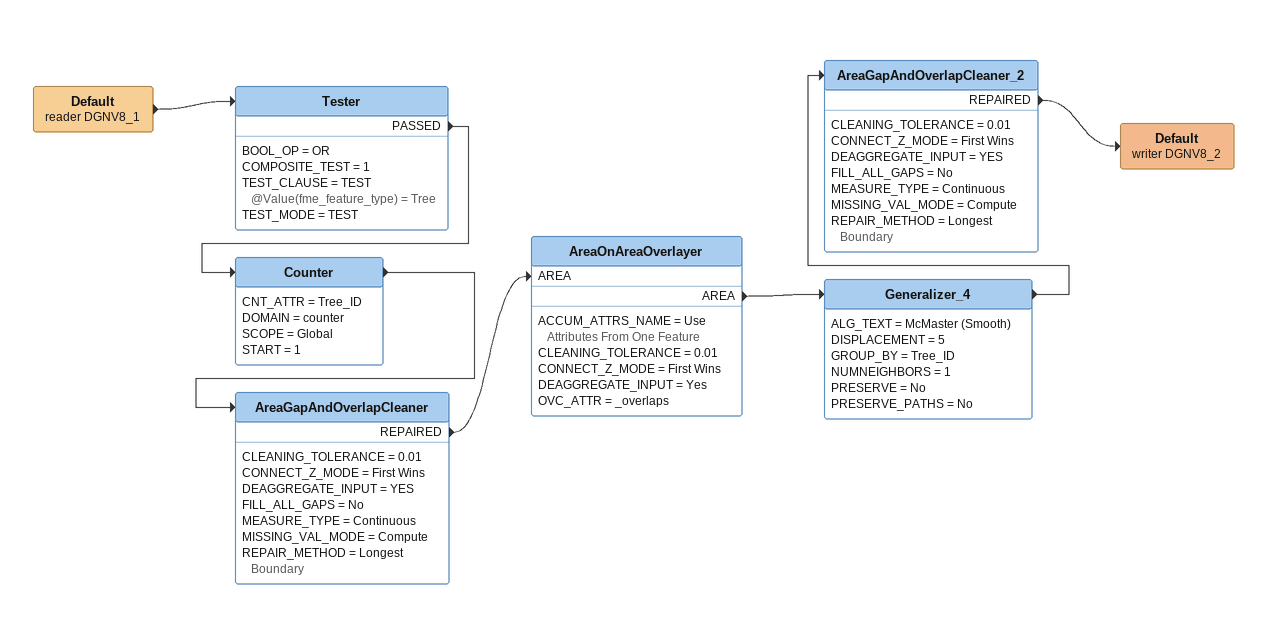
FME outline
Default (reader DGNV8_1)
    -> Tester
Tester
    BOOL_OP = OR
    COMPOSITE_TEST = 1
    TEST_CLAUSE = TEST @Value(fme_feature_type) = Tree
    TEST_MODE = TEST
    PASSED -> Counter
Counter
    CNT_ATTR = Tree_ID
    DOMAIN = counter
    SCOPE = Global
    START = 1
    -> AreaGapAndOverlapCleaner
AreaGapAndOverlapCleaner
    CLEANING_TOLERANCE = 0.01
    CONNECT_Z_MODE = First Wins
    DEAGGREGATE_INPUT = YES
    FILL_ALL_GAPS = No
    MEASURE_TYPE = Continuous
    MISSING_VAL_MODE = Compute
    REPAIR_METHOD = Longest Boundary
    REPAIRED -> AreaOnAreaOverlayer [AREA]
AreaOnAreaOverlayer
    ACCUM_ATTRS_NAME = Use Attributes From One Feature
    CLEANING_TOLERANCE = 0.01
    CONNECT_Z_MODE = First Wins
    DEAGGREGATE_INPUT = Yes
    OVC_ATTR = _overlaps
    AREA -> Generalizer_4
Generalizer_4
    ALG_TEXT = McMaster (Smooth)
    DISPLACEMENT = 5
    GROUP_BY = Tree_ID
    NUMNEIGHBORS = 1
    PRESERVE = No
    PRESERVE_PATHS = No
    -> AreaGapAndOverlapCleaner_2
AreaGapAndOverlapCleaner_2
    CLEANING_TOLERANCE = 0.01
    CONNECT_Z_MODE = First Wins
    DEAGGREGATE_INPUT = YES
    FILL_ALL_GAPS = No
    MEASURE_TYPE = Continuous
    MISSING_VAL_MODE = Compute
    REPAIR_METHOD = Longest Boundary
    REPAIRED -> Default (writer DGNV8_2)
Default (writer DGNV8_2)
